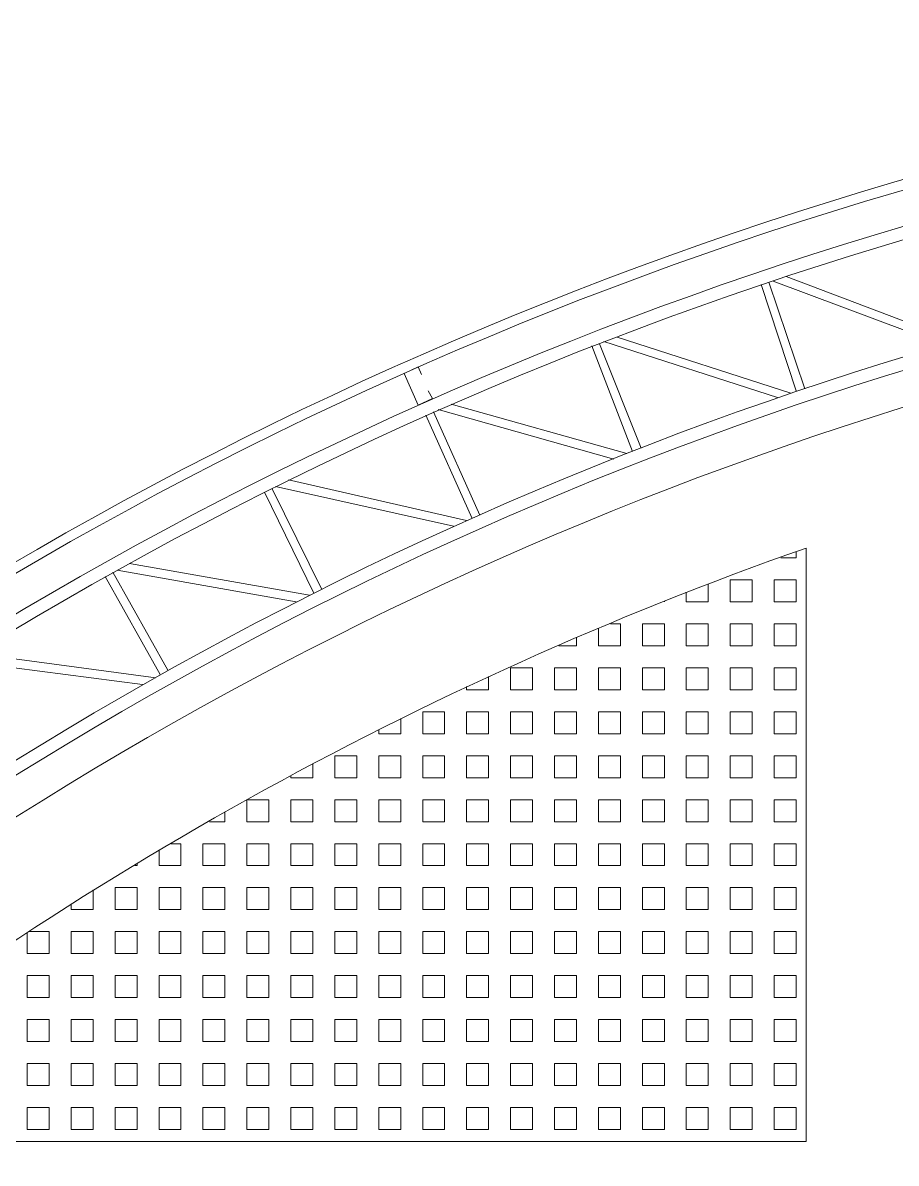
# Model space of a CAD drawing. Header units: millimetres. Extents: x 8 to 69.8, y -142.7 to -115.9.
# Drawn here: x 65.798 to 66.303, y -126.608 to -125.949 of the extents above; entities that cross this region are included whole.
import ezdxf

# ---------------------------------------------------------------- set-up
doc = ezdxf.new("R2010")
doc.units = ezdxf.units.MM
doc.layers.add('PDF3_0', color=7, linetype='Continuous', true_color=0x8e8e8e)
doc.layers.add('PDF3_04-DETALHE', color=7, linetype='Continuous', true_color=0xc6c6c6)

msp = doc.modelspace()

# ---------------------------------------------------------------- linework, layer by layer
at = {"layer": 'PDF3_0', "color": 7, "lineweight": 0}
for points in [[(68.95576, -127.18679), (68.96084, -127.18425, 0.281491), (66.94026, -125.94854, 0.281232), (64.92031, -127.18425), (64.92539, -127.18679, -0.281529), (66.94026, -125.95489, -0.281207)], [(66.25065, -126.25207), (66.25065, -126.59497), (65.63469, -126.59497, -0.085656)]]:
    msp.add_lwpolyline(points, format="xyb", close=True, dxfattribs=at)
for points in [[(68.9056, -127.13599, 0.273254), (66.94026, -125.97457, 0.272971), (64.97492, -127.13599), (65.04541, -127.17473, -0.273469), (66.94026, -126.05458, -0.273204), (68.83575, -127.17473), (68.82622, -127.15758), (68.89607, -127.11885), (68.9056, -127.13599), (68.92084, -127.17473), (68.92084, -127.75449)], [(68.89544, -127.13345, 0.272629), (66.94026, -125.98219, 0.272345), (64.98508, -127.13345), (65.04223, -127.16457, -0.272295), (66.94026, -126.04696), (66.94026, -125.98219), (66.94026, -126.04696, -0.272145), (68.83892, -127.16457)], [(64.96032, -127.25029), (64.96032, -127.17473), (65.06827, -127.17473, -0.271847), (66.94026, -126.0749, -0.272057), (68.81289, -127.17473), (68.92084, -127.17473)]]:
    msp.add_lwpolyline(points, format="xyb", dxfattribs=at)
for points in [[(66.23922, -126.09522), (66.33828, -126.13269)], [(66.24493, -126.16126), (66.22461, -126.09967)], [(66.25001, -126.15999), (66.22906, -126.0984)], [(66.2316, -126.09776), (66.33002, -126.13459)], [(66.15032, -126.19619), (66.12682, -126.13523)], [(66.1554, -126.19428), (66.13127, -126.13396)], [(66.13381, -126.13269), (66.23414, -126.16507)], [(66.14143, -126.13015), (66.24176, -126.16253)], [(66.0284, -126.15174), (66.02649, -126.14729), (66.01824, -126.1511), (66.02649, -126.16952), (66.03475, -126.16571), (66.03221, -126.16126)], [(66.06205, -126.23302), (66.03538, -126.17333)], [(66.03792, -126.17206), (66.13952, -126.20063)], [(66.04554, -126.16888), (66.14714, -126.19746)], [(66.05761, -126.23492), (66.03094, -126.17523)], [(65.95156, -126.2127), (66.05443, -126.23619)], [(65.96616, -126.2781), (65.93759, -126.21968)], [(65.97061, -126.27556), (65.94203, -126.21778)], [(65.94394, -126.21651), (66.04681, -126.23937)], [(65.88171, -126.32255), (65.84996, -126.26604)], [(65.8525, -126.26477), (65.956, -126.28318)], [(65.85948, -126.26096), (65.96362, -126.27937)], [(65.87726, -126.32509), (65.84551, -126.26858)], [(65.76995, -126.31303), (65.87472, -126.327)], [(65.76296, -126.31747), (65.8671, -126.33081)]]:
    msp.add_lwpolyline(points, dxfattribs=at)
at = {"layer": 'PDF3_04-DETALHE', "lineweight": 0}
for points in [[(66.23604, -126.25778), (66.24493, -126.25778), (66.24493, -126.25397)], [(66.18143, -126.27747), (66.18143, -126.28318), (66.19413, -126.28318), (66.19413, -126.27302)], [(66.16873, -126.28318), (66.16873, -126.28255)], [(66.16873, -126.28318), (66.16873, -126.28318)], [(66.13762, -126.29588), (66.14333, -126.29588), (66.14333, -126.30858), (66.13063, -126.30858), (66.13063, -126.29842)], [(66.10777, -126.30858), (66.11793, -126.30858), (66.11793, -126.3035)], [(66.05443, -126.33208), (66.05443, -126.33398), (66.06713, -126.33398), (66.06713, -126.32636)], [(66.00363, -126.35684), (66.00363, -126.35938), (66.01633, -126.35938), (66.01633, -126.35049)], [(65.95283, -126.38351), (65.95283, -126.38478), (65.96553, -126.38478), (65.96553, -126.37653)], [(65.92806, -126.39748), (65.94013, -126.39748), (65.94013, -126.41018), (65.92743, -126.41018), (65.92743, -126.39748)], [(65.90584, -126.41018), (65.91473, -126.41018), (65.91473, -126.40447)], [(65.88361, -126.42288), (65.88933, -126.42288), (65.88933, -126.43558), (65.87663, -126.43558), (65.87663, -126.42669)], [(65.86266, -126.43558), (65.86393, -126.43558), (65.86393, -126.43431)], [(65.82583, -126.45781), (65.82583, -126.46098), (65.83853, -126.46098), (65.83853, -126.44955)], [(65.8017, -126.47368), (65.81313, -126.47368), (65.81313, -126.48638), (65.80043, -126.48638), (65.80043, -126.47432)]]:
    msp.add_lwpolyline(points, dxfattribs=at)
for points in [[(66.21953, -126.27048), (66.21953, -126.28318), (66.20683, -126.28318), (66.20683, -126.27048)], [(66.24493, -126.27048), (66.24493, -126.28318), (66.23223, -126.28318), (66.23223, -126.27048)], [(66.16873, -126.29588), (66.16873, -126.30858), (66.15603, -126.30858), (66.15603, -126.29588)], [(66.19413, -126.29588), (66.19413, -126.30858), (66.18143, -126.30858), (66.18143, -126.29588)], [(66.21953, -126.29588), (66.21953, -126.30858), (66.20683, -126.30858), (66.20683, -126.29588)], [(66.24493, -126.29588), (66.24493, -126.30858), (66.23223, -126.30858), (66.23223, -126.29588)], [(66.09253, -126.32128), (66.09253, -126.33398), (66.07983, -126.33398), (66.07983, -126.32128)], [(66.11793, -126.32128), (66.11793, -126.33398), (66.10523, -126.33398), (66.10523, -126.32128)], [(66.14333, -126.32128), (66.14333, -126.33398), (66.13063, -126.33398), (66.13063, -126.32128)], [(66.16873, -126.32128), (66.16873, -126.33398), (66.15603, -126.33398), (66.15603, -126.32128)], [(66.19413, -126.32128), (66.19413, -126.33398), (66.18143, -126.33398), (66.18143, -126.32128)], [(66.21953, -126.32128), (66.21953, -126.33398), (66.20683, -126.33398), (66.20683, -126.32128)], [(66.24493, -126.32128), (66.24493, -126.33398), (66.23223, -126.33398), (66.23223, -126.32128)], [(66.04173, -126.34668), (66.04173, -126.35938), (66.02903, -126.35938), (66.02903, -126.34668)], [(66.06713, -126.34668), (66.06713, -126.35938), (66.05443, -126.35938), (66.05443, -126.34668)], [(66.09253, -126.34668), (66.09253, -126.35938), (66.07983, -126.35938), (66.07983, -126.34668)], [(66.11793, -126.34668), (66.11793, -126.35938), (66.10523, -126.35938), (66.10523, -126.34668)], [(66.14333, -126.34668), (66.14333, -126.35938), (66.13063, -126.35938), (66.13063, -126.34668)], [(66.16873, -126.34668), (66.16873, -126.35938), (66.15603, -126.35938), (66.15603, -126.34668)], [(66.19413, -126.34668), (66.19413, -126.35938), (66.18143, -126.35938), (66.18143, -126.34668)], [(66.21953, -126.34668), (66.21953, -126.35938), (66.20683, -126.35938), (66.20683, -126.34668)], [(66.24493, -126.34668), (66.24493, -126.35938), (66.23223, -126.35938), (66.23223, -126.34668)], [(65.99093, -126.37208), (65.99093, -126.38478), (65.97823, -126.38478), (65.97823, -126.37208)], [(66.01633, -126.37208), (66.01633, -126.38478), (66.00363, -126.38478), (66.00363, -126.37208)], [(66.04173, -126.37208), (66.04173, -126.38478), (66.02903, -126.38478), (66.02903, -126.37208)], [(66.06713, -126.37208), (66.06713, -126.38478), (66.05443, -126.38478), (66.05443, -126.37208)], [(66.09253, -126.37208), (66.09253, -126.38478), (66.07983, -126.38478), (66.07983, -126.37208)], [(66.11793, -126.37208), (66.11793, -126.38478), (66.10523, -126.38478), (66.10523, -126.37208)], [(66.14333, -126.37208), (66.14333, -126.38478), (66.13063, -126.38478), (66.13063, -126.37208)], [(66.16873, -126.37208), (66.16873, -126.38478), (66.15603, -126.38478), (66.15603, -126.37208)], [(66.19413, -126.37208), (66.19413, -126.38478), (66.18143, -126.38478), (66.18143, -126.37208)], [(66.21953, -126.37208), (66.21953, -126.38478), (66.20683, -126.38478), (66.20683, -126.37208)], [(66.24493, -126.37208), (66.24493, -126.38478), (66.23223, -126.38478), (66.23223, -126.37208)], [(65.96553, -126.39748), (65.96553, -126.41018), (65.95283, -126.41018), (65.95283, -126.39748)], [(65.99093, -126.39748), (65.99093, -126.41018), (65.97823, -126.41018), (65.97823, -126.39748)], [(66.01633, -126.39748), (66.01633, -126.41018), (66.00363, -126.41018), (66.00363, -126.39748)], [(66.04173, -126.39748), (66.04173, -126.41018), (66.02903, -126.41018), (66.02903, -126.39748)], [(66.06713, -126.39748), (66.06713, -126.41018), (66.05443, -126.41018), (66.05443, -126.39748)], [(66.09253, -126.39748), (66.09253, -126.41018), (66.07983, -126.41018), (66.07983, -126.39748)], [(66.11793, -126.39748), (66.11793, -126.41018), (66.10523, -126.41018), (66.10523, -126.39748)], [(66.14333, -126.39748), (66.14333, -126.41018), (66.13063, -126.41018), (66.13063, -126.39748)], [(66.16873, -126.39748), (66.16873, -126.41018), (66.15603, -126.41018), (66.15603, -126.39748)], [(66.19413, -126.39748), (66.19413, -126.41018), (66.18143, -126.41018), (66.18143, -126.39748)], [(66.21953, -126.39748), (66.21953, -126.41018), (66.20683, -126.41018), (66.20683, -126.39748)], [(66.24493, -126.39748), (66.24493, -126.41018), (66.23223, -126.41018), (66.23223, -126.39748)], [(65.91473, -126.42288), (65.91473, -126.43558), (65.90203, -126.43558), (65.90203, -126.42288)], [(65.94013, -126.42288), (65.94013, -126.43558), (65.92743, -126.43558), (65.92743, -126.42288)], [(65.96553, -126.42288), (65.96553, -126.43558), (65.95283, -126.43558), (65.95283, -126.42288)], [(65.99093, -126.42288), (65.99093, -126.43558), (65.97823, -126.43558), (65.97823, -126.42288)], [(66.01633, -126.42288), (66.01633, -126.43558), (66.00363, -126.43558), (66.00363, -126.42288)], [(66.04173, -126.42288), (66.04173, -126.43558), (66.02903, -126.43558), (66.02903, -126.42288)], [(66.06713, -126.42288), (66.06713, -126.43558), (66.05443, -126.43558), (66.05443, -126.42288)], [(66.09253, -126.42288), (66.09253, -126.43558), (66.07983, -126.43558), (66.07983, -126.42288)], [(66.11793, -126.42288), (66.11793, -126.43558), (66.10523, -126.43558), (66.10523, -126.42288)], [(66.14333, -126.42288), (66.14333, -126.43558), (66.13063, -126.43558), (66.13063, -126.42288)], [(66.16873, -126.42288), (66.16873, -126.43558), (66.15603, -126.43558), (66.15603, -126.42288)], [(66.19413, -126.42288), (66.19413, -126.43558), (66.18143, -126.43558), (66.18143, -126.42288)], [(66.21953, -126.42288), (66.21953, -126.43558), (66.20683, -126.43558), (66.20683, -126.42288)], [(66.24493, -126.42288), (66.24493, -126.43558), (66.23223, -126.43558), (66.23223, -126.42288)], [(65.86393, -126.44828), (65.86393, -126.46098), (65.85123, -126.46098), (65.85123, -126.44828)], [(65.88933, -126.44828), (65.88933, -126.46098), (65.87663, -126.46098), (65.87663, -126.44828)], [(65.91473, -126.44828), (65.91473, -126.46098), (65.90203, -126.46098), (65.90203, -126.44828)], [(65.94013, -126.44828), (65.94013, -126.46098), (65.92743, -126.46098), (65.92743, -126.44828)], [(65.96553, -126.44828), (65.96553, -126.46098), (65.95283, -126.46098), (65.95283, -126.44828)], [(65.99093, -126.44828), (65.99093, -126.46098), (65.97823, -126.46098), (65.97823, -126.44828)], [(66.01633, -126.44828), (66.01633, -126.46098), (66.00363, -126.46098), (66.00363, -126.44828)], [(66.04173, -126.44828), (66.04173, -126.46098), (66.02903, -126.46098), (66.02903, -126.44828)], [(66.06713, -126.44828), (66.06713, -126.46098), (66.05443, -126.46098), (66.05443, -126.44828)], [(66.09253, -126.44828), (66.09253, -126.46098), (66.07983, -126.46098), (66.07983, -126.44828)], [(66.11793, -126.44828), (66.11793, -126.46098), (66.10523, -126.46098), (66.10523, -126.44828)], [(66.14333, -126.44828), (66.14333, -126.46098), (66.13063, -126.46098), (66.13063, -126.44828)], [(66.16873, -126.44828), (66.16873, -126.46098), (66.15603, -126.46098), (66.15603, -126.44828)], [(66.19413, -126.44828), (66.19413, -126.46098), (66.18143, -126.46098), (66.18143, -126.44828)], [(66.21953, -126.44828), (66.21953, -126.46098), (66.20683, -126.46098), (66.20683, -126.44828)], [(66.24493, -126.44828), (66.24493, -126.46098), (66.23223, -126.46098), (66.23223, -126.44828)], [(65.83853, -126.47368), (65.83853, -126.48638), (65.82583, -126.48638), (65.82583, -126.47368)], [(65.86393, -126.47368), (65.86393, -126.48638), (65.85123, -126.48638), (65.85123, -126.47368)], [(65.88933, -126.47368), (65.88933, -126.48638), (65.87663, -126.48638), (65.87663, -126.47368)], [(65.91473, -126.47368), (65.91473, -126.48638), (65.90203, -126.48638), (65.90203, -126.47368)], [(65.94013, -126.47368), (65.94013, -126.48638), (65.92743, -126.48638), (65.92743, -126.47368)], [(65.96553, -126.47368), (65.96553, -126.48638), (65.95283, -126.48638), (65.95283, -126.47368)], [(65.99093, -126.47368), (65.99093, -126.48638), (65.97823, -126.48638), (65.97823, -126.47368)], [(66.01633, -126.47368), (66.01633, -126.48638), (66.00363, -126.48638), (66.00363, -126.47368)], [(66.04173, -126.47368), (66.04173, -126.48638), (66.02903, -126.48638), (66.02903, -126.47368)], [(66.06713, -126.47368), (66.06713, -126.48638), (66.05443, -126.48638), (66.05443, -126.47368)], [(66.09253, -126.47368), (66.09253, -126.48638), (66.07983, -126.48638), (66.07983, -126.47368)], [(66.11793, -126.47368), (66.11793, -126.48638), (66.10523, -126.48638), (66.10523, -126.47368)], [(66.14333, -126.47368), (66.14333, -126.48638), (66.13063, -126.48638), (66.13063, -126.47368)], [(66.16873, -126.47368), (66.16873, -126.48638), (66.15603, -126.48638), (66.15603, -126.47368)], [(66.19413, -126.47368), (66.19413, -126.48638), (66.18143, -126.48638), (66.18143, -126.47368)], [(66.21953, -126.47368), (66.21953, -126.48638), (66.20683, -126.48638), (66.20683, -126.47368)], [(66.24493, -126.47368), (66.24493, -126.48638), (66.23223, -126.48638), (66.23223, -126.47368)], [(65.81313, -126.49908), (65.81313, -126.51178), (65.80043, -126.51178), (65.80043, -126.49908)], [(65.83853, -126.49908), (65.83853, -126.51178), (65.82583, -126.51178), (65.82583, -126.49908)], [(65.86393, -126.49908), (65.86393, -126.51178), (65.85123, -126.51178), (65.85123, -126.49908)], [(65.88933, -126.49908), (65.88933, -126.51178), (65.87663, -126.51178), (65.87663, -126.49908)], [(65.91473, -126.49908), (65.91473, -126.51178), (65.90203, -126.51178), (65.90203, -126.49908)], [(65.94013, -126.49908), (65.94013, -126.51178), (65.92743, -126.51178), (65.92743, -126.49908)], [(65.96553, -126.49908), (65.96553, -126.51178), (65.95283, -126.51178), (65.95283, -126.49908)], [(65.99093, -126.49908), (65.99093, -126.51178), (65.97823, -126.51178), (65.97823, -126.49908)], [(66.01633, -126.49908), (66.01633, -126.51178), (66.00363, -126.51178), (66.00363, -126.49908)], [(66.04173, -126.49908), (66.04173, -126.51178), (66.02903, -126.51178), (66.02903, -126.49908)], [(66.06713, -126.49908), (66.06713, -126.51178), (66.05443, -126.51178), (66.05443, -126.49908)], [(66.09253, -126.49908), (66.09253, -126.51178), (66.07983, -126.51178), (66.07983, -126.49908)], [(66.11793, -126.49908), (66.11793, -126.51178), (66.10523, -126.51178), (66.10523, -126.49908)], [(66.14333, -126.49908), (66.14333, -126.51178), (66.13063, -126.51178), (66.13063, -126.49908)], [(66.16873, -126.49908), (66.16873, -126.51178), (66.15603, -126.51178), (66.15603, -126.49908)], [(66.19413, -126.49908), (66.19413, -126.51178), (66.18143, -126.51178), (66.18143, -126.49908)], [(66.21953, -126.49908), (66.21953, -126.51178), (66.20683, -126.51178), (66.20683, -126.49908)], [(66.24493, -126.49908), (66.24493, -126.51178), (66.23223, -126.51178), (66.23223, -126.49908)], [(65.81313, -126.52448), (65.81313, -126.53718), (65.80043, -126.53718), (65.80043, -126.52448)], [(65.83853, -126.52448), (65.83853, -126.53718), (65.82583, -126.53718), (65.82583, -126.52448)], [(65.86393, -126.52448), (65.86393, -126.53718), (65.85123, -126.53718), (65.85123, -126.52448)], [(65.88933, -126.52448), (65.88933, -126.53718), (65.87663, -126.53718), (65.87663, -126.52448)], [(65.91473, -126.52448), (65.91473, -126.53718), (65.90203, -126.53718), (65.90203, -126.52448)], [(65.94013, -126.52448), (65.94013, -126.53718), (65.92743, -126.53718), (65.92743, -126.52448)], [(65.96553, -126.52448), (65.96553, -126.53718), (65.95283, -126.53718), (65.95283, -126.52448)], [(65.99093, -126.52448), (65.99093, -126.53718), (65.97823, -126.53718), (65.97823, -126.52448)], [(66.01633, -126.52448), (66.01633, -126.53718), (66.00363, -126.53718), (66.00363, -126.52448)], [(66.04173, -126.52448), (66.04173, -126.53718), (66.02903, -126.53718), (66.02903, -126.52448)], [(66.06713, -126.52448), (66.06713, -126.53718), (66.05443, -126.53718), (66.05443, -126.52448)], [(66.09253, -126.52448), (66.09253, -126.53718), (66.07983, -126.53718), (66.07983, -126.52448)], [(66.11793, -126.52448), (66.11793, -126.53718), (66.10523, -126.53718), (66.10523, -126.52448)], [(66.14333, -126.52448), (66.14333, -126.53718), (66.13063, -126.53718), (66.13063, -126.52448)], [(66.16873, -126.52448), (66.16873, -126.53718), (66.15603, -126.53718), (66.15603, -126.52448)], [(66.19413, -126.52448), (66.19413, -126.53718), (66.18143, -126.53718), (66.18143, -126.52448)], [(66.21953, -126.52448), (66.21953, -126.53718), (66.20683, -126.53718), (66.20683, -126.52448)], [(66.24493, -126.52448), (66.24493, -126.53718), (66.23223, -126.53718), (66.23223, -126.52448)], [(65.81313, -126.54988), (65.81313, -126.56258), (65.80043, -126.56258), (65.80043, -126.54988)], [(65.83853, -126.54988), (65.83853, -126.56258), (65.82583, -126.56258), (65.82583, -126.54988)], [(65.86393, -126.54988), (65.86393, -126.56258), (65.85123, -126.56258), (65.85123, -126.54988)], [(65.88933, -126.54988), (65.88933, -126.56258), (65.87663, -126.56258), (65.87663, -126.54988)], [(65.91473, -126.54988), (65.91473, -126.56258), (65.90203, -126.56258), (65.90203, -126.54988)], [(65.94013, -126.54988), (65.94013, -126.56258), (65.92743, -126.56258), (65.92743, -126.54988)], [(65.96553, -126.54988), (65.96553, -126.56258), (65.95283, -126.56258), (65.95283, -126.54988)], [(65.99093, -126.54988), (65.99093, -126.56258), (65.97823, -126.56258), (65.97823, -126.54988)], [(66.01633, -126.54988), (66.01633, -126.56258), (66.00363, -126.56258), (66.00363, -126.54988)], [(66.04173, -126.54988), (66.04173, -126.56258), (66.02903, -126.56258), (66.02903, -126.54988)], [(66.06713, -126.54988), (66.06713, -126.56258), (66.05443, -126.56258), (66.05443, -126.54988)], [(66.09253, -126.54988), (66.09253, -126.56258), (66.07983, -126.56258), (66.07983, -126.54988)], [(66.11793, -126.54988), (66.11793, -126.56258), (66.10523, -126.56258), (66.10523, -126.54988)], [(66.14333, -126.54988), (66.14333, -126.56258), (66.13063, -126.56258), (66.13063, -126.54988)], [(66.16873, -126.54988), (66.16873, -126.56258), (66.15603, -126.56258), (66.15603, -126.54988)], [(66.19413, -126.54988), (66.19413, -126.56258), (66.18143, -126.56258), (66.18143, -126.54988)], [(66.21953, -126.54988), (66.21953, -126.56258), (66.20683, -126.56258), (66.20683, -126.54988)], [(66.24493, -126.54988), (66.24493, -126.56258), (66.23223, -126.56258), (66.23223, -126.54988)], [(65.81313, -126.57528), (65.81313, -126.58798), (65.80043, -126.58798), (65.80043, -126.57528)], [(65.83853, -126.57528), (65.83853, -126.58798), (65.82583, -126.58798), (65.82583, -126.57528)], [(65.86393, -126.57528), (65.86393, -126.58798), (65.85123, -126.58798), (65.85123, -126.57528)], [(65.88933, -126.57528), (65.88933, -126.58798), (65.87663, -126.58798), (65.87663, -126.57528)], [(65.91473, -126.57528), (65.91473, -126.58798), (65.90203, -126.58798), (65.90203, -126.57528)], [(65.94013, -126.57528), (65.94013, -126.58798), (65.92743, -126.58798), (65.92743, -126.57528)], [(65.96553, -126.57528), (65.96553, -126.58798), (65.95283, -126.58798), (65.95283, -126.57528)], [(65.99093, -126.57528), (65.99093, -126.58798), (65.97823, -126.58798), (65.97823, -126.57528)], [(66.01633, -126.57528), (66.01633, -126.58798), (66.00363, -126.58798), (66.00363, -126.57528)], [(66.04173, -126.57528), (66.04173, -126.58798), (66.02903, -126.58798), (66.02903, -126.57528)], [(66.06713, -126.57528), (66.06713, -126.58798), (66.05443, -126.58798), (66.05443, -126.57528)], [(66.09253, -126.57528), (66.09253, -126.58798), (66.07983, -126.58798), (66.07983, -126.57528)], [(66.11793, -126.57528), (66.11793, -126.58798), (66.10523, -126.58798), (66.10523, -126.57528)], [(66.14333, -126.57528), (66.14333, -126.58798), (66.13063, -126.58798), (66.13063, -126.57528)], [(66.16873, -126.57528), (66.16873, -126.58798), (66.15603, -126.58798), (66.15603, -126.57528)], [(66.19413, -126.57528), (66.19413, -126.58798), (66.18143, -126.58798), (66.18143, -126.57528)], [(66.21953, -126.57528), (66.21953, -126.58798), (66.20683, -126.58798), (66.20683, -126.57528)], [(66.24493, -126.57528), (66.24493, -126.58798), (66.23223, -126.58798), (66.23223, -126.57528)]]:
    msp.add_lwpolyline(points, close=True, dxfattribs=at)

doc.saveas('drawing.dxf')
